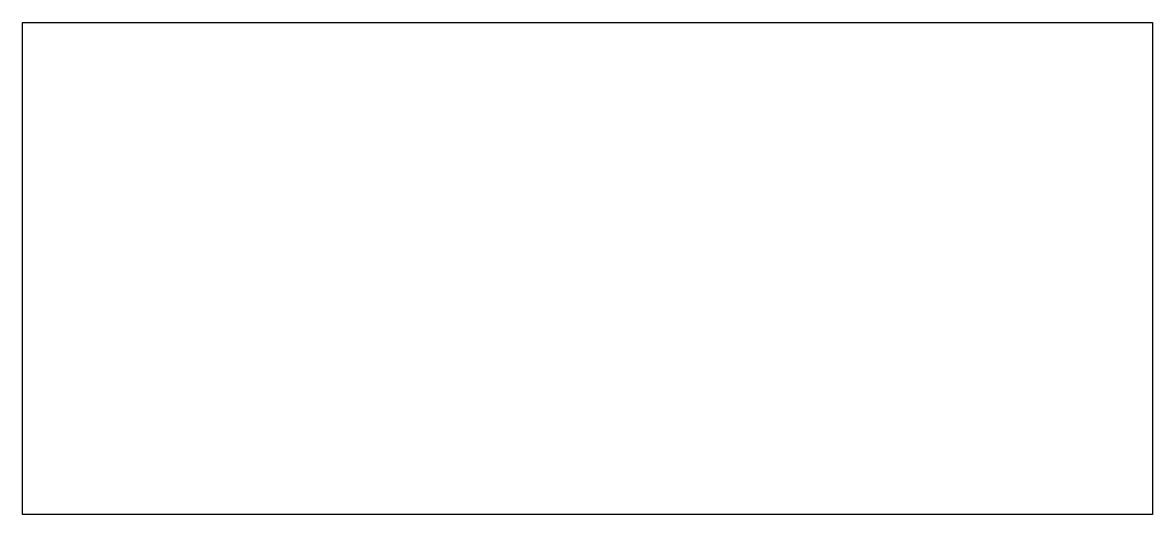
# Model space of a CAD drawing. Extents: x 537520 to 538497, y 1195143 to 1195568.
import ezdxf

# ---------------------------------------------------------------- set-up
doc = ezdxf.new("R2010")
doc.units = 0
doc.layers.add('Level 1', color=7, linetype='Continuous')

msp = doc.modelspace()

# ---------------------------------------------------------------- linework, layer by layer
at = {"layer": 'Level 1'}
msp.add_lwpolyline([(537520.09, 1195567.91), (538496.98, 1195567.91), (538496.98, 1195142.69), (537520.09, 1195142.69)], close=True, dxfattribs=at)

doc.saveas('drawing.dxf')
